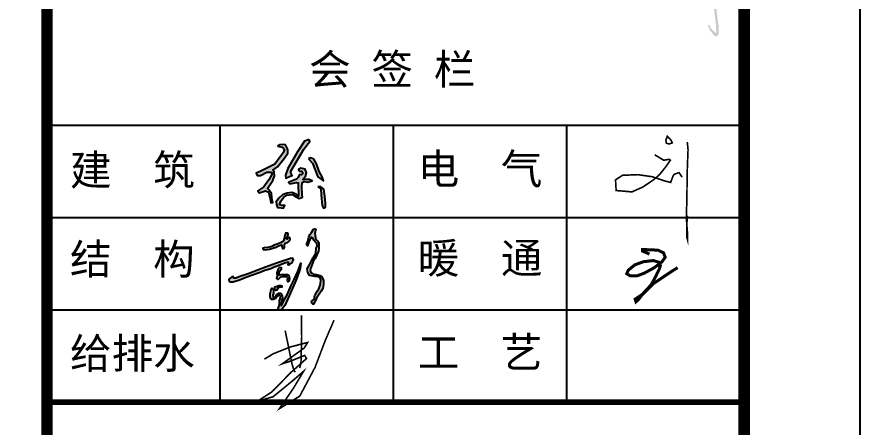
# Model space of a CAD drawing. Extents: x 69728788 to 150676229, y 15322671 to 43663798.
# Drawn here: x 75340955 to 75349314, y 19563628 to 19567700 of the extents above; entities that cross this region are included whole.
import ezdxf

# ---------------------------------------------------------------- set-up
doc = ezdxf.new("R2010")
doc.units = 0
doc.header["$LTSCALE"] = 1000
doc.header["$MEASUREMENT"] = 0
doc.layers.get('0').update_dxf_attribs({"linetype": 'CONTINUOUS'})
for name, color, linetype in [('PUB_TITLE', 4, 'CONTINUOUS'), ('图框', 253, 'CONTINUOUS'), ('线线', 150, 'CONTINUOUS')]:
    doc.layers.add(name, color=color, linetype=linetype)
doc.styles.add('STYLE-黑体', font='simhei.ttf')

# ---------------------------------------------------------------- blocks, each defined once
blk = doc.blocks.new('新块HGJHJFKJFJKFHK')
for points in [[(353176.6, 136860.5), (353168.5, 136876.1), (353173.2, 136895.1), (353183.4, 136921.6), (353196.3, 136955.6), (353214, 136981.4), (353240.6, 137043.1), (353244.9, 137066.7), (353245.4, 137086.9), (353244.4, 137108.6), (353236.2, 137130.2), (353217.4, 137146.6), (353214.1, 137157.7), (353211.7, 137179.8), (353210.2, 137195.7), (353212.1, 137209.2), (353217, 137234.2), (353209.7, 137236.2), (353197.2, 137233.8), (353182.3, 137204.4), (353167.8, 137188.5), (353156.7, 137165.4), (353148.5, 137131.2), (353140.3, 137107.6), (353140.3, 137095.5), (353147.1, 137088.3), (353148.5, 137098.4), (353159.1, 137125.4), (353165.9, 137142.7), (353176, 137162.5), (353181.9, 137165.4), (353188.6, 137159.7), (353202.5, 137136), (353211.3, 137123.1), (353225.7, 137111.3), (353229.3, 137086), (353222.6, 137070.6), (353217.5, 137023.7), (353186.2, 136971.5), (353166.8, 136932.8), (353144.9, 136891.9), (353148.5, 136855.7), (353153.9, 136846.9), (353165.1, 136833.3), (353213.1, 136824.4), (353242.1, 136823.2), (353255.7, 136813.2), (353261.6, 136796.6), (353259.3, 136757.6), (353251, 136733.9), (353243.3, 136717.9), (353231.4, 136702), (353210.1, 136660.5), (353204.8, 136628.6), (353181.7, 136610.3), (353184.7, 136594.9), (353191.8, 136584.8), (353198.9, 136584.8), (353207.2, 136599.6), (353224.9, 136637.5), (353241.7, 136664.2), (353264.3, 136699), (353278, 136722.1), (353285, 136759.3), (353285, 136794.1), (353267.7, 136825.2), (353253.4, 136834), (353223.5, 136842.2), (353207.9, 136843.5), (353186.8, 136854.4)], [(353884.6, 136782.4), (353882.1, 136832.1), (353878, 136869.2), (353882.1, 136898.3), (353879.9, 136901.2), (353857.4, 136893.5), (353859.7, 136870.3), (353857.6, 136840.1), (353860.8, 136809), (353861.8, 136798.5), (353867.9, 136787.4), (353873.6, 136765.3), (353881.2, 136761.4), (353884.9, 136767.9)]]:
    blk.add_hatch(color=256).paths.add_polyline_path(points)
h = blk.add_hatch(color=256)
h.paths.add_polyline_path([(353600.6, 137020.9), (353575.9, 137034.9), (353554.3, 137033.8), (353546.4, 137026.2), (353554.3, 137015), (353566.9, 137008.6), (353589.1, 137000.1), (353606, 137007.4)])
h.paths.add_polyline_path([(353605.5, 136944.9), (353582.6, 136948.4), (353558.9, 136948.1), (353547.3, 136938.9), (353548, 136929.7), (353561, 136928), (353580.1, 136931.8), (353593.2, 136930.8), (353608, 136923.4), (353620.7, 136920.2), (353626, 136917.4), (353631, 136927.3), (353627.8, 136937.8)])
h.paths.add_polyline_path([(353651.4, 136866.4), (353670.4, 136903.2), (353685.5, 136918.8), (353687.3, 136928.5), (353677.1, 136928.5), (353658.5, 136913.4), (353635.4, 136896.6), (353620.3, 136872.2), (353596.3, 136851.3), (353574.1, 136836.7), (353568.8, 136815.4), (353582.5, 136806.5), (353591.4, 136811), (353604.7, 136826), (353634.5, 136850.9)])
h.paths.add_polyline_path([(353811.8, 137194.1), (353822.4, 137200.8), (353842.3, 137200.8), (353845.8, 137193.4), (353845.8, 137177.3), (353842.3, 137155.4), (353844.3, 137150.4), (353850.5, 137160.5), (353867.4, 137181.6), (353867.4, 137194.1), (353865.4, 137207.8), (353850.9, 137213.7), (353827.8, 137214.5), (353818.1, 137214.1), (353796.9, 137209.4), (353787.9, 137205.1), (353763.3, 137199.6), (353753.9, 137198.8), (353735.9, 137202.4), (353732, 137198.1), (353730.8, 137174.2), (353738.6, 137171.5), (353755.8, 137173), (353775, 137176.9), (353791.8, 137185.5)])
h.paths.add_polyline_path([(353803.5, 136934.9), (353817.6, 136945.2), (353824.1, 136949), (353846.7, 136971.9), (353853.9, 136983.8), (353879.6, 137009), (353881.1, 137023.1), (353876.1, 137038), (353849.7, 137037.6), (353840.5, 137037.5), (353835.6, 137033), (353825.4, 137029.3), (353810.7, 137021.6), (353799.1, 137018.1), (353777.5, 137012.7), (353762, 137012.7), (353757, 137016.9), (353755.8, 137028.5), (353751.5, 137032.4), (353743.4, 137031.6), (353737.6, 137017.3), (353744.2, 137002.6), (353755, 136997.6), (353766.6, 136995.3), (353779.4, 136994.5), (353799.1, 136998.4), (353813.8, 137004.2), (353838.6, 137010), (353849.8, 137014.6), (353853.3, 137009.2), (353842.4, 136996.8), (353823.5, 136982.9), (353811.1, 136965.9), (353793.7, 136945.8), (353766.2, 136922.6), (353753.9, 136901.4), (353751.9, 136887.5), (353760.8, 136872.4), (353794.1, 136873.6), (353811.1, 136884.8), (353823.1, 136889.4), (353832.4, 136892.9), (353831.4, 136882.9), (353815.7, 136863.1), (353798.9, 136836.7), (353804.6, 136832.5), (353813.8, 136840.9), (353818.8, 136853.2), (353829.9, 136867.3), (353840.6, 136881.8), (353848.6, 136891.7), (353856.2, 136897.5), (353858, 136891.5), (353874.3, 136899.1), (353878.8, 136907), (353886.4, 136914.3), (353886.1, 136925), (353870, 136927.6), (353858.5, 136925), (353843.2, 136922.7), (353817.6, 136908.5), (353794.7, 136899), (353778.7, 136892.5), (353767.9, 136891.7), (353771.4, 136905.1), (353779.8, 136912.4), (353787.8, 136923.4)])
h = blk.add_hatch(color=256)
h.paths.add_polyline_path([(352610.3, 136816.7), (352656.6, 136833.2), (352737.7, 136862.6), (352779, 136880.8), (352829.5, 136894.1), (352858, 136909.3), (352892.7, 136920.9), (352914, 136928.8), (352951.8, 136942.3), (352970.1, 136949.6), (352980.4, 136951.7), (352982.1, 136940.6), (352977.4, 136929.6), (352986.7, 136927), (352992.3, 136929.1), (353008.1, 136940.2), (353017, 136952.1), (353026.4, 136969.1), (353018.3, 136984), (352999.5, 136981.1), (352957.3, 136966.2), (352878.9, 136939.8), (352783.3, 136904.4), (352723.3, 136881.3), (352634.9, 136848.7), (352584, 136829.9), (352576.9, 136831.5), (352551.8, 136817.9), (352534.9, 136814.1), (352531.2, 136810.7), (352511, 136810.8), (352509.3, 136819.9), (352505.4, 136826.1), (352494.9, 136822.5), (352489.3, 136817.3), (352472, 136803.6), (352469.2, 136795.4), (352471.8, 136784.4), (352481.4, 136777.9), (352504.7, 136777.9), (352567.6, 136798.8)])
h.paths.add_polyline_path([(352954.5, 137111.9), (352962.9, 137115.9), (352974.6, 137119.3), (352982.9, 137125.1), (352989.6, 137129.3), (352992.1, 137135.4), (352996.6, 137141), (352997.9, 137153.4), (352990.5, 137163.5), (352983.3, 137159.9), (352976.4, 137151.8), (352969, 137146.9), (352964.8, 137155.6), (352968.3, 137160.7), (352972.3, 137168.5), (352977.2, 137177.3), (352979.9, 137184.9), (352979.9, 137192.4), (352977.7, 137197.7), (352965.9, 137199.1), (352958.1, 137198.2), (352955.5, 137194), (352952.8, 137186.6), (352949.9, 137179.5), (352948.8, 137168.7), (352947.2, 137159.8), (352943.7, 137146), (352941.9, 137136.3), (352935.9, 137128.3), (352928.1, 137125.4), (352915, 137116.5), (352886, 137104.2), (352860.6, 137095), (352844.8, 137087.8), (352829.2, 137081.5), (352802.9, 137075.7), (352773.7, 137073.6), (352762, 137069), (352763.6, 137056.9), (352782, 137054.9), (352818.7, 137060.7), (352848.1, 137070.7), (352877.5, 137079.4), (352895.5, 137089.4), (352913.3, 137096.1), (352922.2, 137099.8), (352926, 137095.9), (352925.1, 137086.7), (352926.9, 137075.2), (352932, 137066.7), (352938.1, 137065.5), (352946.1, 137069.1), (352949.2, 137076.1), (352949.2, 137090.2), (352949.6, 137102.9)])
h.paths.add_polyline_path([(352903.7, 136835.5), (352902.8, 136848.6), (352902.5, 136866), (352910.1, 136876.9), (352923.3, 136890.2), (352921.2, 136899.6), (352905.1, 136901.9), (352893.9, 136892.5), (352887.2, 136873.6), (352882.5, 136857.2), (352883.7, 136831.9), (352882.1, 136818.5), (352880.1, 136808.1), (352887.3, 136803.2), (352896.8, 136803.2), (352908.6, 136812.3), (352917.4, 136821.8), (352932.8, 136825.7), (352954.4, 136826.4), (352962.2, 136824.1), (352971.4, 136818.8), (352975.3, 136807.1), (352972.4, 136794.3), (352975.3, 136782.2), (352981.9, 136781.3), (352990, 136786.5), (352993.6, 136807.7), (352988.7, 136830.9), (352974, 136839.8), (352948.5, 136839.4), (352917.4, 136838.1)], flags=17)
h.paths.add_polyline_path([(352893.3, 136727.1), (352902.9, 136729.9), (352925.8, 136732.7), (352926.3, 136744.4), (352916.6, 136747.5), (352898.6, 136747.7), (352890.7, 136744.4), (352877.5, 136737.8), (352866.1, 136734.5), (352862.8, 136724.9), (352866.6, 136712.2), (352872.7, 136705.6), (352882.1, 136706.3), (352884.6, 136713.9)], flags=17)
h.paths.add_polyline_path([(352848, 136662.9), (352853.9, 136680.2), (352853.9, 136703.4), (352851.2, 136719.3), (352838.9, 136723), (352832.1, 136715.7), (352829.3, 136697), (352824.3, 136675.2), (352824.3, 136653.3), (352831.9, 136632.4), (352836.9, 136625.5), (352854.5, 136626.8), (352867.1, 136632.4), (352877.1, 136646.2), (352887.1, 136653.1), (352894.7, 136658.8), (352903.5, 136666.3), (352914.1, 136656.3), (352912.3, 136633), (352906, 136617.4), (352904.7, 136589.8), (352899.1, 136564.7), (352894.7, 136548.4), (352899.7, 136535.2), (352912.9, 136533.9), (352927.3, 136546.5), (352951.2, 136575.3), (352976.3, 136631.8), (353009.2, 136703.9), (353055.5, 136810.7), (353084, 136893.2), (353089, 136938.8), (353066.9, 136874.7), (353030.7, 136798.1), (353005.3, 136748.6), (352971.7, 136667.2), (352953.8, 136637.9), (352932.1, 136592.5), (352918.8, 136570.8), (352920.1, 136590.5), (352924.9, 136620.6), (352930.9, 136641.5), (352928.9, 136657.6), (352920.8, 136675.2), (352910.5, 136682), (352898.6, 136680.2), (352880.8, 136668.3), (352872.6, 136656.5), (352860.8, 136641.9), (352849.4, 136645.1)])
h = blk.add_hatch(color=256)
h.paths.add_polyline_path([(353869.6, 136893.6), (353873.8, 136898.2), (353874.3, 136899.1), (353858, 136891.5), (353859.7, 136885.6)])
h.paths.add_polyline_path([(353900.3, 136736.6), (353912.3, 136741.3), (353924.1, 136745.2), (353947.4, 136752.3), (353959.2, 136754.1), (353963.6, 136762.5), (353962.6, 136768.5), (353955.5, 136771.6), (353944.5, 136771.6), (353935.6, 136769.3), (353928.6, 136767.7), (353918.6, 136765.9), (353913.4, 136763.2), (353905.8, 136759.6), (353895.3, 136751.7), (353887.2, 136748.6), (353886.4, 136753.8), (353884.9, 136767.9), (353874.9, 136791.3), (353873, 136788.4), (353873.8, 136759.5), (353859.7, 136743.1), (353827.2, 136728.5), (353785, 136717.5), (353746.3, 136690.5), (353759.4, 136691.2), (353787.5, 136688.2), (353812.7, 136700.2), (353828.6, 136707.8), (353857.7, 136716.1), (353875, 136718.9), (353880.5, 136702.3), (353882.6, 136693.3), (353884.6, 136666.3), (353880.5, 136620.7), (353889.3, 136553.5), (353895.9, 136480.3), (353902.9, 136401.9), (353913.1, 136339.9), (353928.4, 136216.1), (353929.7, 136207.6), (353928.7, 136190.3), (353932.3, 136164.7), (353933.3, 136152), (353932.8, 136136.6), (353927, 136136.4), (353921.9, 136138.6), (353889.4, 136172.5), (353881.1, 136184.2), (353878.4, 136194.9), (353875.5, 136201.5), (353864.5, 136202.4), (353864.3, 136197.1), (353871.4, 136177.8), (353879.7, 136156.9), (353903.6, 136130.3), (353906.2, 136125.2), (353911.4, 136116.4), (353923.8, 136111.3), (353935, 136108.1), (353940.4, 136108.4), (353943.6, 136112.8), (353946.5, 136119.3), (353951.4, 136131.8), (353950.6, 136158), (353950.3, 136197.7), (353942, 136257.7), (353935.6, 136313.9), (353928.8, 136363.8), (353920.4, 136407.7), (353919.7, 136470), (353915.5, 136513.1), (353911.3, 136548.6), (353908.1, 136582.4), (353909.4, 136589.9), (353905.6, 136616.4), (353903.2, 136642), (353898.2, 136699.9), (353893.8, 136726.1), (353895.3, 136732.4)])
for points in [[(353176, 137162.5), (353165.9, 137142.7), (353159.1, 137125.4), (353148.5, 137098.4), (353147.1, 137088.3), (353140.3, 137095.5), (353140.3, 137107.6), (353148.5, 137131.2), (353156.7, 137165.4), (353167.8, 137188.5), (353182.3, 137204.4), (353197.2, 137233.8), (353209.7, 137236.2), (353217, 137234.2), (353212.1, 137209.2), (353210.2, 137195.7), (353211.7, 137179.8), (353214.1, 137157.7), (353217.4, 137146.6), (353236.2, 137130.2), (353244.4, 137108.6), (353245.4, 137086.9), (353244.9, 137066.7), (353240.6, 137043.1), (353214, 136981.4), (353196.3, 136955.6), (353183.4, 136921.6), (353173.2, 136895.1), (353168.5, 136876.1), (353176.6, 136860.5), (353186.8, 136854.4), (353207.9, 136843.5), (353223.5, 136842.2), (353253.4, 136834), (353267.7, 136825.2), (353285, 136794.1), (353285, 136759.3), (353278, 136722.1), (353264.3, 136699), (353241.7, 136664.2), (353224.9, 136637.5), (353207.2, 136599.6), (353198.9, 136584.8), (353191.8, 136584.8), (353184.7, 136594.9), (353181.7, 136610.3), (353204.8, 136628.6), (353210.1, 136660.5), (353231.4, 136702), (353243.3, 136717.9), (353251, 136733.9), (353259.3, 136757.6), (353261.6, 136796.6), (353255.7, 136813.2), (353242.1, 136823.2), (353213.1, 136824.4), (353165.1, 136833.3), (353153.9, 136846.9), (353148.5, 136855.7), (353144.9, 136891.9), (353166.8, 136932.8), (353186.2, 136971.5), (353217.5, 137023.7), (353222.6, 137070.6), (353229.3, 137086), (353225.7, 137111.3), (353211.3, 137123.1), (353202.5, 137136), (353188.6, 137159.7), (353181.9, 137165.4), (353176, 137162.5)], [(352829.2, 137081.5), (352802.9, 137075.7), (352773.7, 137073.6), (352762, 137069), (352763.6, 137056.9), (352782, 137054.9), (352818.7, 137060.7), (352848.1, 137070.7), (352877.5, 137079.4), (352895.5, 137089.4), (352913.3, 137096.1), (352922.2, 137099.8), (352922.2, 137099.8), (352926, 137095.9), (352925.1, 137086.7), (352926.9, 137075.2), (352932, 137066.7), (352938.1, 137065.5), (352946.1, 137069.1), (352949.2, 137076.1), (352949.2, 137090.2), (352949.6, 137102.9), (352954.5, 137111.9), (352962.9, 137115.9), (352974.6, 137119.3), (352982.9, 137125.1), (352989.6, 137129.3), (352992.1, 137135.4), (352996.6, 137141), (352997.9, 137153.4), (352990.5, 137163.5), (352983.3, 137159.9), (352976.4, 137151.8), (352969, 137146.9), (352969, 137146.9), (352969, 137146.9), (352964.8, 137155.6), (352968.3, 137160.7), (352972.3, 137168.5), (352977.2, 137177.3), (352979.9, 137184.9), (352979.9, 137192.4), (352977.7, 137197.7), (352965.9, 137199.1), (352958.1, 137198.2), (352955.5, 137194), (352952.8, 137186.6), (352949.9, 137179.5), (352948.8, 137168.7), (352947.2, 137159.8), (352943.7, 137146), (352941.9, 137136.3), (352935.9, 137128.3), (352928.1, 137125.4), (352915, 137116.5), (352886, 137104.2), (352860.6, 137095), (352844.8, 137087.8), (352829.2, 137081.5)], [(353825.4, 137029.3), (353810.7, 137021.6), (353799.1, 137018.1), (353777.5, 137012.7), (353762, 137012.7), (353757, 137016.9), (353755.8, 137028.5), (353751.5, 137032.4), (353743.4, 137031.6), (353737.6, 137017.3), (353744.2, 137002.6), (353755, 136997.6), (353766.6, 136995.3), (353779.4, 136994.5), (353799.1, 136998.4), (353813.8, 137004.2), (353838.6, 137010), (353849.8, 137014.6), (353853.3, 137009.2), (353842.4, 136996.8), (353823.5, 136982.9), (353811.1, 136965.9), (353793.7, 136945.8), (353766.2, 136922.6), (353753.9, 136901.4), (353751.9, 136887.5), (353760.8, 136872.4), (353794.1, 136873.6), (353811.1, 136884.8), (353823.1, 136889.4), (353832.4, 136892.9), (353831.4, 136882.9), (353815.7, 136863.1), (353798.9, 136836.7), (353804.6, 136832.5), (353813.8, 136840.9), (353818.8, 136853.2), (353829.9, 136867.3), (353840.6, 136881.8), (353848.6, 136891.7), (353856.2, 136897.5), (353859.7, 136885.6), (353869.6, 136893.6), (353879.9, 136901.2), (353878.8, 136907), (353886.4, 136914.3), (353886.1, 136925), (353870, 136927.6), (353858.5, 136925), (353843.2, 136922.7), (353817.6, 136908.5), (353794.7, 136899), (353778.7, 136892.5), (353767.9, 136891.7), (353771.4, 136905.1), (353779.8, 136912.4), (353787.8, 136923.4), (353803.5, 136934.9), (353817.6, 136945.2), (353824.1, 136949), (353846.7, 136971.9), (353853.9, 136983.8), (353879.6, 137009), (353881.1, 137023.1), (353876.1, 137038), (353849.7, 137037.6), (353840.5, 137037.5), (353835.6, 137033), (353825.4, 137029.3)], [(352576.9, 136831.5), (352551.8, 136817.9), (352534.9, 136814.1), (352531.2, 136810.7), (352511, 136810.8), (352509.3, 136819.9), (352505.4, 136826.1), (352494.9, 136822.5), (352489.3, 136817.3), (352472, 136803.6), (352469.2, 136795.4), (352471.8, 136784.4), (352481.4, 136777.9), (352504.7, 136777.9), (352567.6, 136798.8), (352610.3, 136816.7), (352656.6, 136833.2), (352737.7, 136862.6), (352779, 136880.8), (352829.5, 136894.1), (352858, 136909.3), (352892.7, 136920.9), (352914, 136928.8), (352951.8, 136942.3), (352970.1, 136949.6), (352980.4, 136951.7), (352982.1, 136940.6), (352977.4, 136929.6), (352986.7, 136927), (352992.3, 136929.1), (353008.1, 136940.2), (353017, 136952.1), (353026.4, 136969.1), (353018.3, 136984), (352999.5, 136981.1), (352957.3, 136966.2), (352878.9, 136939.8), (352783.3, 136904.4), (352723.3, 136881.3), (352634.9, 136848.7), (352584, 136829.9), (352576.9, 136831.5)], [(352824.3, 136653.3), (352824.3, 136675.2), (352829.3, 136697), (352832.1, 136715.7), (352838.9, 136723), (352851.2, 136719.3), (352853.9, 136703.4), (352853.9, 136680.2), (352848, 136662.9), (352849.4, 136645.1), (352860.8, 136641.9), (352872.6, 136656.5), (352880.8, 136668.3), (352898.6, 136680.2), (352910.5, 136682), (352920.8, 136675.2), (352928.9, 136657.6), (352930.9, 136641.5), (352924.9, 136620.6), (352920.1, 136590.5), (352918.8, 136570.8), (352932.1, 136592.5), (352953.8, 136637.9), (352971.7, 136667.2), (353005.3, 136748.6), (353030.7, 136798.1), (353066.9, 136874.7), (353089, 136938.8), (353084, 136893.2), (353055.5, 136810.7), (353009.2, 136703.9), (352976.3, 136631.8), (352951.2, 136575.3), (352927.3, 136546.5), (352912.9, 136533.9), (352899.7, 136535.2), (352894.7, 136548.4), (352899.1, 136564.7), (352904.7, 136589.8), (352906, 136617.4), (352912.3, 136633), (352912.3, 136633), (352914.1, 136656.3), (352903.5, 136666.3), (352894.7, 136658.8), (352887.1, 136653.1), (352877.1, 136646.2), (352867.1, 136632.4), (352854.5, 136626.8), (352836.9, 136625.5), (352831.9, 136632.4), (352824.3, 136653.3)], [(352902.8, 136848.6), (352902.5, 136866), (352910.1, 136876.9), (352923.3, 136890.2), (352921.2, 136899.6), (352905.1, 136901.9), (352893.9, 136892.5), (352887.2, 136873.6), (352882.5, 136857.2), (352883.7, 136831.9), (352882.1, 136818.5), (352880.1, 136808.1), (352887.3, 136803.2), (352896.8, 136803.2), (352908.6, 136812.3), (352917.4, 136821.8), (352932.8, 136825.7), (352954.4, 136826.4), (352962.2, 136824.1), (352971.4, 136818.8), (352975.3, 136807.1), (352972.4, 136794.3), (352975.3, 136782.2), (352981.9, 136781.3), (352990, 136786.5), (352993.6, 136807.7), (352988.7, 136830.9), (352974, 136839.8), (352948.5, 136839.4), (352917.4, 136838.1), (352903.7, 136835.5), (352902.8, 136848.6)], [(353884.6, 136782.4), (353882.1, 136832.1), (353878, 136869.2), (353882.1, 136898.3), (353879.9, 136901.2), (353857.4, 136893.5), (353859.7, 136870.3), (353857.6, 136840.1), (353860.8, 136809), (353861.8, 136798.5), (353867.9, 136787.4), (353873.6, 136765.3), (353881.2, 136761.4), (353884.9, 136767.9), (353884.6, 136782.4)]]:
    blk.add_lwpolyline(points, close=True)
for points in [[(353589.1, 137000.1), (353566.9, 137008.6), (353554.3, 137015), (353546.4, 137026.2), (353554.3, 137033.8), (353575.9, 137034.9), (353600.6, 137020.9), (353606, 137007.4), (353589.1, 137000.1)], [(353561, 136928), (353580.1, 136931.8), (353593.2, 136930.8), (353608, 136923.4), (353620.7, 136920.2), (353626, 136917.4), (353631, 136927.3), (353627.8, 136937.8), (353605.5, 136944.9), (353582.6, 136948.4), (353558.9, 136948.1), (353547.3, 136938.9), (353548, 136929.7), (353561, 136928)], [(353568.8, 136815.4), (353574.1, 136836.7), (353596.3, 136851.3), (353620.3, 136872.2), (353635.4, 136896.6), (353658.5, 136913.4), (353677.1, 136928.5), (353687.3, 136928.5), (353685.5, 136918.8), (353670.4, 136903.2), (353651.4, 136866.4), (353634.5, 136850.9), (353604.7, 136826), (353591.4, 136811), (353582.5, 136806.5), (353568.8, 136815.4)], [(352893.3, 136727.1), (352884.6, 136713.9), (352882.1, 136706.3), (352872.7, 136705.6), (352866.6, 136712.2), (352862.8, 136724.9), (352866.1, 136734.5), (352877.5, 136737.8), (352890.7, 136744.4), (352898.6, 136747.7), (352916.6, 136747.5), (352926.3, 136744.4), (352925.8, 136732.7), (352902.9, 136729.9), (352893.3, 136727.1), (352893.3, 136727.1)]]:
    blk.add_lwpolyline(points)
blk = doc.blocks.new('hui')
h = blk.add_hatch(color=256)
h.paths.add_polyline_path([(74395638.6, 22003696.3), (74395662.8, 22003679.2), (74395666.7, 22003630), (74395675.3, 22003537.8), (74395686.9, 22003513.3), (74395703, 22003522.2), (74395703, 22003553.5), (74395696.3, 22003618.3), (74395688.3, 22003677.7), (74395661.9, 22003698.7)])
h.paths.add_polyline_path([(74395555.6, 22003939), (74395591.3, 22003900.5), (74395637.5, 22003785.4), (74395686.2, 22003750.5), (74395674.8, 22003782.9), (74395649.7, 22003831.1), (74395624.6, 22003897.3), (74395601.9, 22003937), (74395573.5, 22003947.9)])
h.paths.add_polyline_path([(74395481.4, 22003828.7), (74395497.6, 22003833.6), (74395508.2, 22003811.7), (74395496, 22003801.2), (74395480.6, 22003804), (74395470.1, 22003787.8), (74395466.8, 22003776.9), (74395453, 22003763.5), (74395396.7, 22003740.8), (74395385.4, 22003735.2), (74395395.5, 22003724.2), (74395453.9, 22003735.2), (74395468.4, 22003731.9), (74395467.6, 22003710.5), (74395470.9, 22003632.1), (74395470.4, 22003615.9), (74395451.8, 22003634.5), (74395414.1, 22003649.1), (74395372.4, 22003644.2), (74395333.1, 22003630), (74395301.5, 22003599.7), (74395278.8, 22003568.1), (74395279.6, 22003545.4), (74395289.3, 22003520.3), (74395302.3, 22003520.3), (74395342.4, 22003513.8), (74395353.3, 22003535.3), (74395327.8, 22003535.3), (74395307.5, 22003543), (74395317.3, 22003573.7), (74395340.8, 22003606.9), (74395370.3, 22003625.6), (74395394.3, 22003629.2), (74395418.2, 22003630.4), (74395450.2, 22003612.2), (74395477.7, 22003595.6), (74395504.5, 22003607.3), (74395502.5, 22003628.8), (74395498.8, 22003698.9), (74395501.2, 22003735.3), (74395519.5, 22003744.5), (74395550.3, 22003738), (74395588.8, 22003750.1), (74395562.5, 22003760.3), (74395509.4, 22003761.9), (74395531.3, 22003787.4), (74395540.2, 22003818.2), (74395526.8, 22003850.6), (74395491.6, 22003859.1), (74395470.1, 22003848.6)])
h.paths.add_polyline_path([(74395563.1, 22004106.9), (74395521.8, 22004092.4), (74395461.9, 22003999), (74395379.7, 22003854.8), (74395358.5, 22003799.5), (74395360.6, 22003773.7), (74395397.8, 22003789.2), (74395415.5, 22003796.6), (74395405.5, 22003819.1), (74395405, 22003831.5), (74395515.6, 22004021.8), (74395554.9, 22004072.9), (74395569.1, 22004089.9)])
h.paths.add_polyline_path([(74395290.2, 22004048.9), (74395331.8, 22004040.5), (74395350.5, 22004020.6), (74395338.3, 22003991.5), (74395289.1, 22003923.7), (74395266.4, 22003893.9), (74395215.7, 22003866.5), (74395145.3, 22003831.9), (74395104.7, 22003816.4), (74395115.5, 22003796.1), (74395143.5, 22003796.1), (74395198.4, 22003822.9), (74395234.2, 22003822.9), (74395244.7, 22003810.1), (74395216.3, 22003757), (74395173.1, 22003697.7), (74395118.7, 22003662.8), (74395131.5, 22003645.1), (74395186.2, 22003664.4), (74395213, 22003652.1), (74395226.2, 22003593), (74395232, 22003559.7), (74395248, 22003563.8), (74395242.3, 22003583.6), (74395237.3, 22003639.5), (74395218.8, 22003669.5), (74395204.8, 22003682.7), (74395249.7, 22003751.7), (74395262.9, 22003791.2), (74395260, 22003827.8), (74395250.1, 22003841.3), (74395288.4, 22003870.1), (74395346.9, 22003942.8), (74395377.8, 22003987.2), (74395377.8, 22004020.1), (74395358, 22004059.2), (74395339.5, 22004062.9), (74395311.1, 22004059.6)])
h = blk.add_hatch(color=256)
h.paths.add_polyline_path([(74395012.1, 22002915.4), (74395058.3, 22002932), (74395139.4, 22002961.3), (74395180.7, 22002979.5), (74395231.2, 22002992.9), (74395259.8, 22003008.1), (74395294.4, 22003019.6), (74395315.7, 22003027.5), (74395353.5, 22003041.1), (74395371.9, 22003048.3), (74395382.1, 22003050.4), (74395383.8, 22003039.4), (74395379.1, 22003028.3), (74395388.5, 22003025.7), (74395394, 22003027.9), (74395409.8, 22003038.9), (74395418.7, 22003050.9), (74395428.1, 22003067.9), (74395420, 22003082.8), (74395401.3, 22003079.8), (74395359.1, 22003064.9), (74395280.7, 22003038.5), (74395185.1, 22003003.1), (74395125.1, 22002980.1), (74395036.7, 22002947.4), (74394985.8, 22002928.7), (74394978.6, 22002930.3), (74394953.5, 22002916.6), (74394936.6, 22002912.8), (74394932.9, 22002909.4), (74394912.7, 22002909.5), (74394911, 22002918.6), (74394907.2, 22002924.9), (74394896.6, 22002921.3), (74394891.1, 22002916), (74394873.8, 22002902.3), (74394870.9, 22002894.1), (74394873.5, 22002883.1), (74394883.1, 22002876.6), (74394906.4, 22002876.6), (74394969.3, 22002897.5)])
h.paths.add_polyline_path([(74395356.2, 22003210.6), (74395364.6, 22003214.7), (74395376.3, 22003218), (74395384.6, 22003223.8), (74395391.4, 22003228.1), (74395393.8, 22003234.2), (74395398.3, 22003239.8), (74395399.7, 22003252.1), (74395392.3, 22003262.2), (74395385.1, 22003258.6), (74395378.1, 22003250.5), (74395370.7, 22003245.6), (74395366.5, 22003254.3), (74395370.1, 22003259.4), (74395374.1, 22003267.2), (74395378.9, 22003276.1), (74395381.6, 22003283.6), (74395381.6, 22003291.2), (74395379.4, 22003296.5), (74395367.6, 22003297.8), (74395359.8, 22003296.9), (74395357.2, 22003292.7), (74395354.5, 22003285.4), (74395351.6, 22003278.3), (74395350.5, 22003267.4), (74395349, 22003258.5), (74395345.4, 22003244.8), (74395343.6, 22003235), (74395337.6, 22003227), (74395329.9, 22003224.2), (74395316.8, 22003215.3), (74395287.7, 22003202.9), (74395262.3, 22003193.7), (74395246.5, 22003186.6), (74395230.9, 22003180.2), (74395204.6, 22003174.5), (74395175.4, 22003172.4), (74395163.7, 22003167.8), (74395165.4, 22003155.7), (74395183.7, 22003153.6), (74395220.4, 22003159.4), (74395249.8, 22003169.4), (74395279.2, 22003178.1), (74395297.2, 22003188.1), (74395315, 22003194.8), (74395323.9, 22003198.5), (74395327.7, 22003194.6), (74395326.8, 22003185.4), (74395328.7, 22003174), (74395333.7, 22003165.5), (74395339.9, 22003164.2), (74395347.9, 22003167.8), (74395351, 22003174.8), (74395351, 22003189), (74395351.4, 22003201.7)])
h.paths.add_polyline_path([(74395305.4, 22002934.3), (74395304.5, 22002947.3), (74395304.2, 22002964.8), (74395311.8, 22002975.7), (74395325.1, 22002988.9), (74395323, 22002998.3), (74395306.8, 22003000.6), (74395295.7, 22002991.3), (74395288.9, 22002972.3), (74395284.2, 22002955.9), (74395285.4, 22002930.7), (74395283.8, 22002917.3), (74395281.8, 22002906.8), (74395289, 22002901.9), (74395298.5, 22002901.9), (74395310.3, 22002911), (74395319.1, 22002920.5), (74395334.5, 22002924.5), (74395356.1, 22002925.1), (74395364, 22002922.8), (74395373.1, 22002917.6), (74395377, 22002905.8), (74395374.1, 22002893.1), (74395377, 22002881), (74395383.6, 22002880), (74395391.8, 22002885.2), (74395395.4, 22002906.5), (74395390.5, 22002929.7), (74395375.7, 22002938.5), (74395350.2, 22002938.2), (74395319.1, 22002936.9)], flags=17)
h.paths.add_polyline_path([(74395295, 22002825.9), (74395304.6, 22002828.7), (74395327.5, 22002831.5), (74395328, 22002843.1), (74395318.4, 22002846.2), (74395300.3, 22002846.4), (74395292.4, 22002843.1), (74395279.2, 22002836.5), (74395267.8, 22002833.2), (74395264.5, 22002823.6), (74395268.3, 22002810.9), (74395274.4, 22002804.3), (74395283.8, 22002805.1), (74395286.3, 22002812.7)], flags=17)
h.paths.add_polyline_path([(74395249.7, 22002761.6), (74395255.7, 22002778.9), (74395255.7, 22002802.1), (74395252.9, 22002818.1), (74395240.6, 22002821.7), (74395233.8, 22002814.4), (74395231, 22002795.8), (74395226, 22002773.9), (74395226, 22002752), (74395233.6, 22002731.2), (74395238.7, 22002724.3), (74395256.2, 22002725.5), (74395268.8, 22002731.2), (74395278.8, 22002745), (74395288.9, 22002751.9), (74395296.4, 22002757.5), (74395305.2, 22002765), (74395315.9, 22002755), (74395314, 22002731.8), (74395307.7, 22002716.1), (74395306.5, 22002688.5), (74395300.8, 22002663.4), (74395296.4, 22002647.1), (74395301.4, 22002633.9), (74395314.6, 22002632.7), (74395329.1, 22002645.2), (74395352.9, 22002674.1), (74395378, 22002730.5), (74395410.9, 22002802.7), (74395457.2, 22002909.4), (74395485.7, 22002992), (74395490.7, 22003037.5), (74395468.6, 22002973.5), (74395432.4, 22002896.9), (74395407, 22002847.3), (74395373.4, 22002766), (74395355.5, 22002736.6), (74395333.8, 22002691.3), (74395320.6, 22002669.6), (74395321.8, 22002689.3), (74395326.6, 22002719.4), (74395332.6, 22002740.2), (74395330.6, 22002756.3), (74395322.6, 22002774), (74395312.2, 22002780.7), (74395300.3, 22002778.9), (74395282.6, 22002767.1), (74395274.4, 22002755.2), (74395262.5, 22002740.7), (74395251.1, 22002743.8)])
blk.add_hatch(color=256).paths.add_polyline_path([(74395578.3, 22002959.2), (74395570.2, 22002974.9), (74395575, 22002993.9), (74395585.1, 22003020.4), (74395598.1, 22003054.3), (74395615.7, 22003080.1), (74395642.3, 22003141.8), (74395646.6, 22003165.4), (74395647.1, 22003185.6), (74395646.2, 22003207.3), (74395638, 22003229), (74395619.2, 22003245.3), (74395615.8, 22003256.4), (74395613.4, 22003278.6), (74395611.9, 22003294.5), (74395613.9, 22003307.9), (74395618.7, 22003333), (74395611.5, 22003334.9), (74395598.9, 22003332.5), (74395584, 22003303.1), (74395569.5, 22003287.2), (74395558.4, 22003264.1), (74395550.2, 22003229.9), (74395542, 22003206.3), (74395542, 22003194.3), (74395548.8, 22003187.1), (74395550.2, 22003197.2), (74395560.8, 22003224.1), (74395567.6, 22003241.5), (74395577.7, 22003261.2), (74395583.6, 22003264.1), (74395590.3, 22003258.5), (74395604.3, 22003234.8), (74395613, 22003221.9), (74395627.5, 22003210), (74395631.1, 22003184.8), (74395624.4, 22003169.3), (74395619.2, 22003122.4), (74395588, 22003070.3), (74395568.6, 22003031.5), (74395546.6, 22002990.6), (74395550.3, 22002954.5), (74395555.6, 22002945.6), (74395566.9, 22002932), (74395614.8, 22002923.1), (74395643.8, 22002922), (74395657.4, 22002911.9), (74395663.3, 22002895.3), (74395661, 22002856.3), (74395652.7, 22002832.6), (74395645, 22002816.7), (74395633.2, 22002800.7), (74395611.8, 22002759.3), (74395606.5, 22002727.3), (74395583.4, 22002709), (74395586.4, 22002693.6), (74395593.5, 22002683.6), (74395600.6, 22002683.6), (74395608.9, 22002698.4), (74395626.6, 22002736.2), (74395643.5, 22002763), (74395666.1, 22002797.8), (74395679.7, 22002820.8), (74395686.8, 22002858), (74395686.8, 22002892.8), (74395669.4, 22002923.9), (74395655.1, 22002932.8), (74395625.2, 22002940.9), (74395609.6, 22002942.3), (74395588.5, 22002953.1)])
for points in [[(74395563.1, 22004106.9), (74395521.8, 22004092.4), (74395461.9, 22003999), (74395379.7, 22003854.8), (74395358.5, 22003799.5), (74395360.6, 22003773.7), (74395397.8, 22003789.2), (74395415.5, 22003796.6), (74395405.5, 22003819.1), (74395405, 22003831.5), (74395515.6, 22004021.8), (74395554.9, 22004072.9), (74395569.1, 22004089.9), (74395563.1, 22004106.9)], [(74395290.2, 22004048.9), (74395331.8, 22004040.5), (74395350.5, 22004020.6), (74395338.3, 22003991.5), (74395289.1, 22003923.7), (74395266.4, 22003893.9), (74395215.7, 22003866.5), (74395145.3, 22003831.9), (74395104.7, 22003816.4), (74395115.5, 22003796.1), (74395143.5, 22003796.1), (74395198.4, 22003822.9), (74395234.2, 22003822.9), (74395244.7, 22003810.1), (74395216.3, 22003757), (74395173.1, 22003697.7), (74395118.7, 22003662.8), (74395131.5, 22003645.1), (74395186.2, 22003664.4), (74395213, 22003652.1), (74395226.2, 22003593), (74395232, 22003559.7), (74395248, 22003563.8), (74395242.3, 22003583.6), (74395237.3, 22003639.5), (74395218.8, 22003669.5), (74395204.8, 22003682.7), (74395249.7, 22003751.7), (74395262.9, 22003791.2), (74395260, 22003827.8), (74395250.1, 22003841.3), (74395288.4, 22003870.1), (74395346.9, 22003942.8), (74395377.8, 22003987.2), (74395377.8, 22004020.1), (74395358, 22004059.2), (74395339.5, 22004062.9), (74395311.1, 22004059.6), (74395290.2, 22004048.9)], [(74395555.6, 22003939), (74395591.3, 22003900.5), (74395637.5, 22003785.4), (74395686.2, 22003750.5), (74395674.8, 22003782.9), (74395649.7, 22003831.1), (74395624.6, 22003897.3), (74395601.9, 22003937), (74395573.5, 22003947.9), (74395555.6, 22003939)], [(74395481.4, 22003828.7), (74395497.6, 22003833.6), (74395497.6, 22003833.6), (74395508.2, 22003811.7), (74395496, 22003801.2), (74395480.6, 22003804), (74395470.1, 22003787.8), (74395466.8, 22003776.9), (74395453, 22003763.5), (74395396.7, 22003740.8), (74395385.4, 22003735.2), (74395395.5, 22003724.2), (74395395.5, 22003724.2), (74395453.9, 22003735.2), (74395468.4, 22003731.9), (74395467.6, 22003710.5), (74395470.9, 22003632.1), (74395470.4, 22003615.9), (74395451.8, 22003634.5), (74395414.1, 22003649.1), (74395372.4, 22003644.2), (74395333.1, 22003630), (74395301.5, 22003599.7), (74395278.8, 22003568.1), (74395279.6, 22003545.4), (74395289.3, 22003520.3), (74395302.3, 22003520.3), (74395342.4, 22003513.8), (74395353.3, 22003535.3), (74395327.8, 22003535.3), (74395307.5, 22003543), (74395317.3, 22003573.7), (74395340.8, 22003606.9), (74395370.3, 22003625.6), (74395394.3, 22003629.2), (74395418.2, 22003630.4), (74395450.2, 22003612.2), (74395477.7, 22003595.6), (74395504.5, 22003607.3), (74395502.5, 22003628.8), (74395498.8, 22003698.9), (74395501.2, 22003735.3), (74395519.5, 22003744.5), (74395550.3, 22003738), (74395588.8, 22003750.1), (74395562.5, 22003760.3), (74395509.4, 22003761.9), (74395531.3, 22003787.4), (74395540.2, 22003818.2), (74395526.8, 22003850.6), (74395491.6, 22003859.1), (74395470.1, 22003848.6), (74395481.4, 22003828.7)], [(74395638.6, 22003696.3), (74395662.8, 22003679.2), (74395666.7, 22003630), (74395675.3, 22003537.8), (74395686.9, 22003513.3), (74395703, 22003522.2), (74395703, 22003553.5), (74395696.3, 22003618.3), (74395688.3, 22003677.7), (74395661.9, 22003698.7), (74395638.6, 22003696.3)], [(74395295, 22002825.9), (74395286.3, 22002812.7), (74395283.8, 22002805.1), (74395274.4, 22002804.3), (74395268.3, 22002810.9), (74395264.5, 22002823.6), (74395267.8, 22002833.2), (74395279.2, 22002836.5), (74395292.4, 22002843.1), (74395300.3, 22002846.4), (74395318.4, 22002846.2), (74395328, 22002843.1), (74395327.5, 22002831.5), (74395304.6, 22002828.7), (74395295, 22002825.9), (74395295, 22002825.9)]]:
    blk.add_lwpolyline(points)
for points, const_width in [([(74398643.6, 22004138.8), (74398677.6, 22004107.1), (74398692.9, 22004077.6), (74398668.8, 22004067.7), (74398642.5, 22004073.2), (74398637, 22004103.8), (74398649.1, 22004126.8)], 14), ([(74398822, 22004085), (74398828.6, 22004018.2), (74398823.1, 22003881.4), (74398820.9, 22003784.1), (74398817.9, 22003551.5), (74398814.8, 22003492.4), (74398815.6, 22003407.1), (74398823.3, 22003303.4), (74398823.3, 22003243.4), (74398818.7, 22003260.3), (74398817.9, 22003379.4), (74398824.8, 22003447.8)], 14), ([(74398541.7, 22003974.4), (74398618.4, 22003927.4), (74398666.6, 22003935.1), (74398676.4, 22003927.4), (74398632.6, 22003865), (74398581.2, 22003801.6), (74398531.9, 22003758.9), (74398439.9, 22003696.5), (74398344.7, 22003653.9), (74398208.9, 22003665.9), (74398203.4, 22003757.8), (74398263.6, 22003797.2), (74398395, 22003802.7), (74398517.7, 22003785.2), (74398622.8, 22003750.1), (74398678.6, 22003735.9), (74398699.4, 22003791.7), (74398709.3, 22003805.9), (74398750.9, 22003820.2), (74398778.2, 22003780.8)], 14), ([(74398496, 22003117.1), (74398435.7, 22003143.4), (74398436.6, 22003156.5), (74398468, 22003155.6), (74398570.4, 22003151.2), (74398617.6, 22003127.6), (74398631.6, 22003090), (74398602.8, 22003049.8), (74398536.3, 22002999.1), (74398449.7, 22002951.9), (74398388.4, 22002929.2), (74398329, 22002930.9), (74398300.1, 22002947.5), (74398313.2, 22002978.1), (74398370.1, 22003024.5), (74398445.3, 22003051.6), (74398529.3, 22003061.2), (74398577.4, 22003047.2), (74398590.5, 22003019.2), (74398580, 22002986.9), (74398549.4, 22002923.1), (74398510, 22002851.4), (74398446.2, 22002783.2), (74398400.7, 22002723.8), (74398379.7, 22002705.4), (74398372.7, 22002728.1), (74398446.2, 22002777.1), (74398525.8, 22002859.3), (74398692, 22002971.1), (74398738.8, 22002999.9)], 26), ([(74395177.1, 22002210.8), (74395251.9, 22002256.4), (74395400.3, 22002316), (74395548.7, 22002354), (74395520.8, 22002307.1), (74395330.6, 22002170.2), (74395400.3, 22002193), (74395523.4, 22002242.5), (74395539.9, 22002215.9), (74395409.2, 22002099.2), (74395238, 22001925.6), (74395115, 22001845.8), (74395251.9, 22001886.3), (74395427, 22002029.5), (74395514.5, 22002105.6), (74395425.7, 22001957.3), (74395306.5, 22001783.6), (74395481.5, 22001891.4), (74395613.4, 22002139.8), (74395703.5, 22002376.8), (74395777, 22002546.7)], 14), ([(74395495.5, 22002589.8), (74395498, 22002403.4), (74395494.2, 22002251.3), (74395491.7, 22002176.6), (74395481.5, 22002133.5)], 14), ([(74395355.9, 22002456.8), (74395414.3, 22002170.2), (74395430.8, 22002115.7), (74395443.5, 22002098)], 14)]:
    blk.add_lwpolyline(points, dxfattribs=dict(const_width=const_width))
for points in [[(74395230.9, 22003180.2), (74395204.6, 22003174.5), (74395175.4, 22003172.4), (74395163.7, 22003167.8), (74395165.4, 22003155.7), (74395183.7, 22003153.6), (74395220.4, 22003159.4), (74395249.8, 22003169.4), (74395279.2, 22003178.1), (74395297.2, 22003188.1), (74395315, 22003194.8), (74395323.9, 22003198.5), (74395323.9, 22003198.5), (74395327.7, 22003194.6), (74395326.8, 22003185.4), (74395328.7, 22003174), (74395333.7, 22003165.5), (74395339.9, 22003164.2), (74395347.9, 22003167.8), (74395351, 22003174.8), (74395351, 22003189), (74395351.4, 22003201.7), (74395356.2, 22003210.6), (74395364.6, 22003214.7), (74395376.3, 22003218), (74395384.6, 22003223.8), (74395391.4, 22003228.1), (74395393.8, 22003234.2), (74395398.3, 22003239.8), (74395399.7, 22003252.1), (74395392.3, 22003262.2), (74395385.1, 22003258.6), (74395378.1, 22003250.5), (74395370.7, 22003245.6), (74395370.7, 22003245.6), (74395370.7, 22003245.6), (74395366.5, 22003254.3), (74395370.1, 22003259.4), (74395374.1, 22003267.2), (74395378.9, 22003276.1), (74395381.6, 22003283.6), (74395381.6, 22003291.2), (74395379.4, 22003296.5), (74395367.6, 22003297.8), (74395359.8, 22003296.9), (74395357.2, 22003292.7), (74395354.5, 22003285.4), (74395351.6, 22003278.3), (74395350.5, 22003267.4), (74395349, 22003258.5), (74395345.4, 22003244.8), (74395343.6, 22003235), (74395337.6, 22003227), (74395329.9, 22003224.2), (74395316.8, 22003215.3), (74395287.7, 22003202.9), (74395262.3, 22003193.7), (74395246.5, 22003186.6), (74395230.9, 22003180.2)], [(74395577.7, 22003261.2), (74395567.6, 22003241.5), (74395560.8, 22003224.1), (74395550.2, 22003197.2), (74395548.8, 22003187.1), (74395542, 22003194.3), (74395542, 22003206.3), (74395550.2, 22003229.9), (74395558.4, 22003264.1), (74395569.5, 22003287.2), (74395584, 22003303.1), (74395598.9, 22003332.5), (74395611.5, 22003334.9), (74395618.7, 22003333), (74395613.9, 22003307.9), (74395611.9, 22003294.5), (74395613.4, 22003278.6), (74395615.8, 22003256.4), (74395619.2, 22003245.3), (74395638, 22003229), (74395646.2, 22003207.3), (74395647.1, 22003185.6), (74395646.6, 22003165.4), (74395642.3, 22003141.8), (74395615.7, 22003080.1), (74395598.1, 22003054.3), (74395585.1, 22003020.4), (74395575, 22002993.9), (74395570.2, 22002974.9), (74395578.3, 22002959.2), (74395588.5, 22002953.1), (74395609.6, 22002942.3), (74395625.2, 22002940.9), (74395655.1, 22002932.8), (74395669.4, 22002923.9), (74395686.8, 22002892.8), (74395686.8, 22002858), (74395679.7, 22002820.8), (74395666.1, 22002797.8), (74395643.5, 22002763), (74395626.6, 22002736.2), (74395608.9, 22002698.4), (74395600.6, 22002683.6), (74395593.5, 22002683.6), (74395586.4, 22002693.6), (74395583.4, 22002709), (74395606.5, 22002727.3), (74395611.8, 22002759.3), (74395633.2, 22002800.7), (74395645, 22002816.7), (74395652.7, 22002832.6), (74395661, 22002856.3), (74395663.3, 22002895.3), (74395657.4, 22002911.9), (74395643.8, 22002922), (74395614.8, 22002923.1), (74395566.9, 22002932), (74395555.6, 22002945.6), (74395550.3, 22002954.5), (74395546.6, 22002990.6), (74395568.6, 22003031.5), (74395588, 22003070.3), (74395619.2, 22003122.4), (74395624.4, 22003169.3), (74395631.1, 22003184.8), (74395627.5, 22003210), (74395613, 22003221.9), (74395604.3, 22003234.8), (74395590.3, 22003258.5), (74395583.6, 22003264.1), (74395577.7, 22003261.2)], [(74394978.6, 22002930.3), (74394953.5, 22002916.6), (74394936.6, 22002912.8), (74394932.9, 22002909.4), (74394912.7, 22002909.5), (74394911, 22002918.6), (74394907.2, 22002924.9), (74394896.6, 22002921.3), (74394891.1, 22002916), (74394873.8, 22002902.3), (74394870.9, 22002894.1), (74394873.5, 22002883.1), (74394883.1, 22002876.6), (74394906.4, 22002876.6), (74394969.3, 22002897.5), (74395012.1, 22002915.4), (74395058.3, 22002932), (74395139.4, 22002961.3), (74395180.7, 22002979.5), (74395231.2, 22002992.9), (74395259.8, 22003008.1), (74395294.4, 22003019.6), (74395315.7, 22003027.5), (74395353.5, 22003041.1), (74395371.9, 22003048.3), (74395382.1, 22003050.4), (74395383.8, 22003039.4), (74395379.1, 22003028.3), (74395388.5, 22003025.7), (74395394, 22003027.9), (74395409.8, 22003038.9), (74395418.7, 22003050.9), (74395428.1, 22003067.9), (74395420, 22003082.8), (74395401.3, 22003079.8), (74395359.1, 22003064.9), (74395280.7, 22003038.5), (74395185.1, 22003003.1), (74395125.1, 22002980.1), (74395036.7, 22002947.4), (74394985.8, 22002928.7), (74394978.6, 22002930.3)], [(74395226, 22002752), (74395226, 22002773.9), (74395231, 22002795.8), (74395233.8, 22002814.4), (74395240.6, 22002821.7), (74395252.9, 22002818.1), (74395255.7, 22002802.1), (74395255.7, 22002778.9), (74395249.7, 22002761.6), (74395251.1, 22002743.8), (74395262.5, 22002740.7), (74395274.4, 22002755.2), (74395282.6, 22002767.1), (74395300.3, 22002778.9), (74395312.2, 22002780.7), (74395322.6, 22002774), (74395330.6, 22002756.3), (74395332.6, 22002740.2), (74395326.6, 22002719.4), (74395321.8, 22002689.3), (74395320.6, 22002669.6), (74395333.8, 22002691.3), (74395355.5, 22002736.6), (74395373.4, 22002766), (74395407, 22002847.3), (74395432.4, 22002896.9), (74395468.6, 22002973.5), (74395490.7, 22003037.5), (74395485.7, 22002992), (74395457.2, 22002909.4), (74395410.9, 22002802.7), (74395378, 22002730.5), (74395352.9, 22002674.1), (74395329.1, 22002645.2), (74395314.6, 22002632.7), (74395301.4, 22002633.9), (74395296.4, 22002647.1), (74395300.8, 22002663.4), (74395306.5, 22002688.5), (74395307.7, 22002716.1), (74395314, 22002731.8), (74395314, 22002731.8), (74395315.9, 22002755), (74395305.2, 22002765), (74395296.4, 22002757.5), (74395288.9, 22002751.9), (74395278.8, 22002745), (74395268.8, 22002731.2), (74395256.2, 22002725.5), (74395238.7, 22002724.3), (74395233.6, 22002731.2), (74395226, 22002752)], [(74395304.5, 22002947.3), (74395304.2, 22002964.8), (74395311.8, 22002975.7), (74395325.1, 22002988.9), (74395323, 22002998.3), (74395306.8, 22003000.6), (74395295.7, 22002991.3), (74395288.9, 22002972.3), (74395284.2, 22002955.9), (74395285.4, 22002930.7), (74395283.8, 22002917.3), (74395281.8, 22002906.8), (74395289, 22002901.9), (74395298.5, 22002901.9), (74395310.3, 22002911), (74395319.1, 22002920.5), (74395334.5, 22002924.5), (74395356.1, 22002925.1), (74395364, 22002922.8), (74395373.1, 22002917.6), (74395377, 22002905.8), (74395374.1, 22002893.1), (74395377, 22002881), (74395383.6, 22002880), (74395391.8, 22002885.2), (74395395.4, 22002906.5), (74395390.5, 22002929.7), (74395375.7, 22002938.5), (74395350.2, 22002938.2), (74395319.1, 22002936.9), (74395305.4, 22002934.3), (74395304.5, 22002947.3)]]:
    blk.add_lwpolyline(points, close=True)

msp = doc.modelspace()

# ---------------------------------------------------------------- linework, layer by layer
at = {"layer": 'PUB_TITLE'}
msp.add_lwpolyline([(75107584.3, 19518462.8), (75349314.3, 19518462.8), (75349314.3, 19586772.8), (75107584.3, 19586772.8)], close=True, dxfattribs=at)
at = {"layer": 'PUB_TITLE', "const_width": 115}
msp.add_lwpolyline([(75110459.3, 19519612.8), (75348164.3, 19519612.8), (75348164.3, 19585622.8), (75110459.3, 19585622.8)], close=True, dxfattribs=at)
at = {"layer": '图框', "color": 0}
for p, q in [((75341253.6, 19566624.5), (75348164.3, 19566624.5)), ((75341253.6, 19565708.2), (75348164.3, 19565708.2)), ((75341253.6, 19564791.9), (75348164.3, 19564791.9)), ((75341253.6, 19563875.6), (75348164.3, 19563875.6))]:
    msp.add_line(p, q, dxfattribs=at)
at = {"layer": '图框', "color": 4, "const_width": 113.4}
msp.add_lwpolyline([(75348164.3, 19519612.8), (75341253.6, 19519612.8), (75341253.6, 19585622.8), (75348164.3, 19585622.8)], dxfattribs=at)
msp.add_lwpolyline([(75348164.3, 19519612.8), (75341253.6, 19519612.8), (75341253.6, 19585622.8), (75348164.3, 19585622.8)], dxfattribs=at)
at = {"layer": '图框', "color": 0, "const_width": 57.5}
msp.add_lwpolyline([(75341253.6, 19575558.6), (75348164.3, 19575558.6), (75348164.3, 19563875.6), (75341253.6, 19563875.6)], close=True, dxfattribs=at)
at = {"layer": '图框', "color": 0}
for points in [[(75342971.7, 19563875.6), (75342971.7, 19566624.5)], [(75344689.8, 19563875.6), (75344689.8, 19566624.5)], [(75346407.9, 19563875.6), (75346407.9, 19566624.5)]]:
    msp.add_lwpolyline(points, dxfattribs=at)
at = {"layer": '图框', "color": 0, "const_width": 46.4}
msp.add_lwpolyline([(75341253.6, 19563875.6), (75348164.3, 19563875.6)], dxfattribs=at)

# ---------------------------------------------------------------- block references
at = {"xscale": 1.207499995827675, "yscale": 1.207499996758997, "zscale": 1.2075}
msp.add_blockref('新块HGJHJFKJFJKFHK', (74920515.3, 19403155.5), dxfattribs=at)
at = {"layer": '线线', "xscale": 1.150000000372529, "yscale": 1.149999999906868, "zscale": 1.15}
msp.add_blockref('hui', (-10211044.6, -5738239.5), dxfattribs=at)

# ---------------------------------------------------------------- texts
at = {"layer": '图框', "color": 0, "style": 'STYLE-黑体'}
for s, p in [('会 签 栏', (75343851.3, 19567028.1)), ('建  筑', (75341481.4, 19566028.8)), ('电  气', (75344928.1, 19566038.8)), ('结  构', (75341481.4, 19565144)), ('暖  通', (75344928.1, 19565153.9)), ('给排水', (75341481.4, 19564209.3)), ('工  艺', (75344928.1, 19564219.2))]:
    msp.add_text(s, height=302.39, dxfattribs=at).set_placement(p)

doc.saveas('drawing.dxf')
